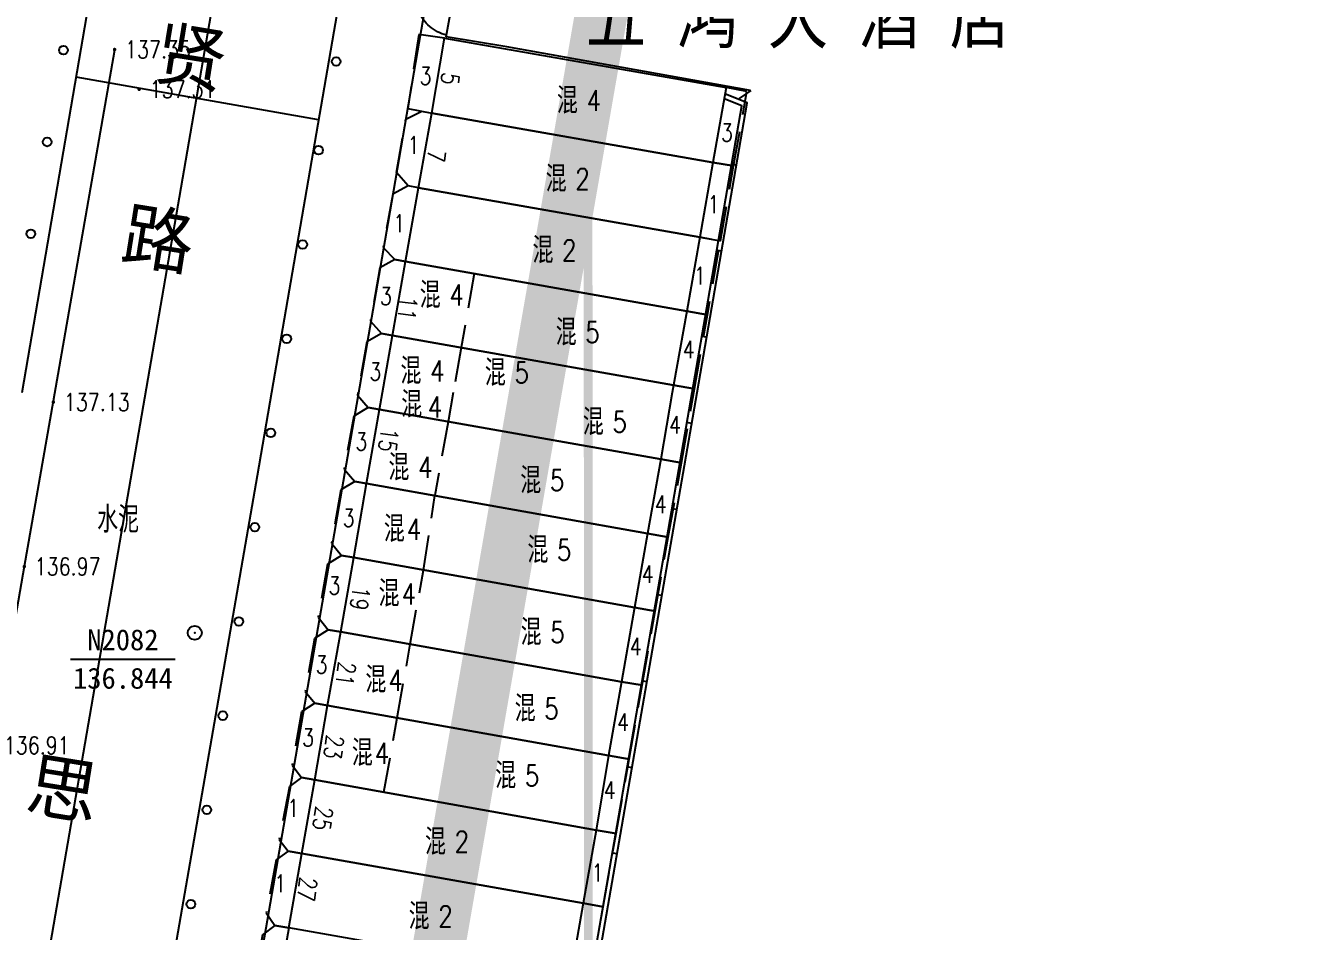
# Model space of a CAD drawing. Extents: x 529262 to 576451, y 2694391 to 2717535.
# Drawn here: x 563422 to 563495.1, y 2710721.7 to 2710773.6 of the extents above; entities that cross this region are included whole.
import ezdxf
from ezdxf.enums import TextEntityAlignment as Align
from ezdxf.xclip import XClip

# ---------------------------------------------------------------- set-up
doc = ezdxf.new("R2010")
doc.units = 0
doc.header["$XCLIPFRAME"] = 0
doc.linetypes.add('X5', pattern=[3, 2, -1])
for name, color, linetype in [('DLSS', 4, 'Continuous'), ('GCD', 8, 'Continuous'), ('JMD', 8, 'Continuous'), ('KZD', 8, 'Continuous'), ('PP-COM', 7, 'Continuous'), ('RD-中线', 40, 'Continuous'), ('RD-红线', 7, 'Continuous'), ('ZBTZ', 8, 'Continuous'), ('ZJ', 7, 'Continuous'), ('污水管径标注_W10-', 202, 'Continuous')]:
    doc.layers.add(name, color=color, linetype=linetype)
doc.styles.add('HZ', font='rs.shx', dxfattribs={"width": 0.8, "bigfont": 'hztxt.shx'})
doc.styles.add('等线体', font='simhei.ttf')
doc.linetypes.add('1161', pattern='A,0,[149,AAA.SHX,S=0.15,R=0,X=0,Y=0],-1.6', length=1.6)

# ---------------------------------------------------------------- blocks, each defined once
blk = doc.blocks.new('A$C19FD0107')
at = {"layer": 'RD-中线', "color": 8, "linetype": 'Continuous', "flags": 128}
blk.add_lwpolyline([(-7700.147, 15606.145), (-7604.059, 16159.91), (-7604.059, 16159.911), (-7596.391, 16204.105), (-7596.391, 16204.105), (-7583.798, 16276.681, 0.000297), (-7583.737, 16277.033), (-7578.344, 16308.335, -0.000153), (-7578.312, 16308.517), (-7563.369, 16394.933, -0.000362), (-7563.294, 16395.361), (-7551.506, 16462.95, -0.000187), (-7551.467, 16463.171), (-7534.022, 16562.75)], format="xyb", dxfattribs=at)
at = {"layer": 'RD-红线', "color": 8, "linetype": 'Continuous', "flags": 128}
blk.add_lwpolyline([(-7552.657, 16386.454), (-7553.511, 16381.517), (-7555.218, 16371.643), (-7565.259, 16313.577), (-7566.11, 16308.66)], dxfattribs=at)
blk = doc.blocks.new('GC200')
at = {"linetype": 'Continuous', "const_width": 0.2, "flags": 128}
blk.add_lwpolyline([(-0.1, 0, 1), (0.1, 0, 1)], format="xyb", close=True, dxfattribs=at)
blk = doc.blocks.new('gc170')
at = {"color": 8, "linetype": 'Continuous'}
blk.add_circle((0, 0), 0.5, dxfattribs=at)
blk = doc.blocks.new('gc117')
at = {"color": 8}
blk.add_circle((0, 0), 0.8, dxfattribs=at)
blk.add_point((0, 0), dxfattribs=at)

msp = doc.modelspace()

# ---------------------------------------------------------------- linework, layer by layer
at = {"const_width": 0.5}
msp.add_lwpolyline([(563606.548, 2710897.61), (563454.196, 2710897.56), (563454.418, 2710327.012), (563986.146, 2710327.13), (563986.081, 2710399.056), (564231.875, 2710399.045), (564231.655, 2710837.782), (563606.85, 2710834.954), (563606.548, 2710897.61)], dxfattribs=at)
at = {"layer": 'DLSS', "linetype": 'Continuous', "elevation": 137.239, "flags": 128}
msp.add_lwpolyline([(563421.841, 2710752.568), (563426.798, 2710781.393), (563426.889, 2710782.088), (563427.015, 2710783.831), (563427.144, 2710786.181), (563426.946, 2710788.117), (563426.545, 2710790.262), (563425.821, 2710791.947), (563425.246, 2710793.048), (563423.246, 2710796.041), (563421.941, 2710797.452), (563419.949, 2710799.4), (563418.087, 2710800.516), (563416.232, 2710801.529), (563412.801, 2710802.507), (563407.703, 2710803.399)], dxfattribs=at)
at = {"layer": 'DLSS', "linetype": 'Continuous'}
for points in [[(563453.932, 2710793.95), (563450.598, 2710792.621), (563447.825, 2710790.517), (563443.814, 2710786.683), (563441.906, 2710783.64), (563440.786, 2710779.535), (563436.118, 2710752.568)], [(563436.118, 2710752.568), (563435.293, 2710747.802), (563427.51, 2710703.042), (563427.412, 2710702.247), (563427.404, 2710701.073), (563427.86, 2710699.514), (563428.668, 2710697.668), (563430.553, 2710694.981), (563430.877, 2710695.209), (563432.008, 2710694.099), (563431.779, 2710693.938), (563433.768, 2710690.981), (563435.59, 2710688.907), (563437.997, 2710686.536), (563440.039, 2710684.955), (563442.173, 2710683.789)]]:
    msp.add_lwpolyline(points, dxfattribs=at)
at = {"layer": 'JMD', "linetype": 'Continuous'}
for p, q in [((563463.561, 2710769.853), (563462.903, 2710769.398)), ((563462.744, 2710765.579, 138.236), (563462.473, 2710765.626, 138.236)), ((563461.89, 2710760.652, 138.236), (563461.619, 2710760.699, 138.236)), ((563461.036, 2710755.726, 138.236), (563460.765, 2710755.773, 138.236)), ((563460.181, 2710750.799, 138.236), (563459.91, 2710750.846, 138.236)), ((563459.327, 2710745.873, 138.236), (563459.056, 2710745.92, 138.236)), ((563458.473, 2710740.946, 138.236), (563458.202, 2710740.993, 138.236)), ((563457.618, 2710736.02, 138.236), (563457.347, 2710736.067, 138.236)), ((563456.764, 2710731.093, 138.236), (563456.493, 2710731.14, 138.236)), ((563455.909, 2710726.167, 138.236), (563455.638, 2710726.214, 138.236))]:
    msp.add_line(p, q, dxfattribs=at)
at = {"layer": 'JMD', "linetype": 'X5', "elevation": 137.925, "flags": 128}
msp.add_lwpolyline([(563446.144, 2710773.017, -0.23416), (563444.534, 2710774.389), (563445.125, 2710777.583), (563446.246, 2710780.49), (563448.629, 2710783.239), (563450.734, 2710784.647), (563451.854, 2710785.181), (563454.875, 2710785.773), (563457.343, 2710785.736), (563461.763, 2710784.971), (563464.878, 2710784.476, -0.308753), (563465.729, 2710782.483)], format="xyb", dxfattribs=at)
at = {"layer": 'JMD', "linetype": 'Continuous', "elevation": 137.925, "flags": 128}
msp.add_lwpolyline([(563463.554, 2710769.854), (563449.595, 2710772.357), (563446.125, 2710772.912), (563446.66, 2710775.881), (563446.892, 2710777.237), (563447.168, 2710778.075), (563447.653, 2710779.164), (563448.344, 2710780.274), (563448.732, 2710780.769), (563449.502, 2710781.537), (563450.345, 2710782.23), (563451.533, 2710783.025), (563452.662, 2710783.488, -0.081971), (563457.629, 2710784.011), (563461.205, 2710783.376), (563461.684, 2710783.192), (563461.529, 2710782.299), (563465.389, 2710781.683)], format="xyb", dxfattribs=at)
at = {"layer": 'JMD', "linetype": 'X5'}
for points, elevation in [([(563446.023, 2710772.841), (563444.551, 2710773.058), (563443.926, 2710768.822), (563445.293, 2710768.561)], 137.678), ([(563461.391, 2710765.738), (563462.579, 2710765.529), (563463.33, 2710769.79), (563462.147, 2710770.012)], 137.457), ([(563460.644, 2710761.454), (563461.825, 2710761.246), (563462.579, 2710765.529), (563461.391, 2710765.738)], 137.527), ([(563444.541, 2710764.281), (563443.947, 2710764.386), (563443.062, 2710763.913), (563442.525, 2710760.867), (563443.186, 2710760.172), (563443.795, 2710760.065)], 137.457), ([(563443.795, 2710760.065), (563443.186, 2710760.172), (563442.319, 2710759.696), (563441.783, 2710756.651), (563442.424, 2710755.948), (563443.052, 2710755.837)], 137.523), ([(563459.141, 2710752.995), (563460.335, 2710752.785), (563461.079, 2710757.013), (563459.892, 2710757.222)], -525.258), ([(563443.052, 2710755.837), (563442.424, 2710755.948), (563441.575, 2710755.468), (563441.064, 2710752.568)], 137.523), ([(563458.404, 2710748.75), (563459.587, 2710748.542), (563460.335, 2710752.785), (563459.141, 2710752.995)], 137.531), ([(563460.296, 2710752.568), (563460.335, 2710752.785), (563459.141, 2710752.995)], 137.531), ([(563441.064, 2710752.568), (563441.039, 2710752.423), (563441.658, 2710751.705), (563442.313, 2710751.59)], 137.523), ([(563442.313, 2710751.59), (563441.658, 2710751.705), (563440.827, 2710751.223), (563440.291, 2710748.177), (563440.897, 2710747.484), (563441.571, 2710747.365)], 137.531), ([(563457.651, 2710744.508), (563458.84, 2710744.299), (563459.587, 2710748.542), (563458.404, 2710748.75)], 137.619), ([(563441.571, 2710747.365), (563440.897, 2710747.484), (563440.083, 2710746.998), (563439.565, 2710743.949), (563440.124, 2710743.239), (563440.831, 2710743.12)], 137.619), ([(563456.911, 2710740.261), (563458.092, 2710740.053), (563458.84, 2710744.299), (563457.651, 2710744.508)], 137.383), ([(563440.831, 2710743.12), (563440.124, 2710743.239), (563439.336, 2710742.754), (563438.8, 2710739.709), (563439.364, 2710738.991), (563440.085, 2710738.864)], 137.383), ([(563456.162, 2710736.02), (563457.345, 2710735.812), (563458.092, 2710740.053), (563456.911, 2710740.261)], 137.384), ([(563440.085, 2710738.864), (563439.364, 2710738.991), (563438.587, 2710738.499), (563438.051, 2710735.453), (563438.606, 2710734.792), (563439.338, 2710734.663)], 137.383), ([(563455.415, 2710731.792), (563456.6, 2710731.583), (563457.345, 2710735.812), (563456.162, 2710736.02)], 137.404), ([(563439.338, 2710734.663), (563438.606, 2710734.792), (563437.847, 2710734.297), (563437.311, 2710731.251), (563437.837, 2710730.533), (563438.596, 2710730.399)], 137.384), ([(563454.711, 2710727.533), (563455.852, 2710727.332), (563456.6, 2710731.583), (563455.415, 2710731.792)], 137.341), ([(563438.596, 2710730.399), (563437.837, 2710730.533), (563437.15, 2710730.025), (563436.56, 2710726.989), (563437.079, 2710726.331), (563437.861, 2710726.193)], 137.341), ([(563453.967, 2710723.343), (563455.113, 2710723.141), (563455.852, 2710727.332), (563454.711, 2710727.533)], 137.382), ([(563437.861, 2710726.193), (563437.079, 2710726.331), (563436.392, 2710725.823), (563435.82, 2710722.784), (563436.31, 2710722.07), (563437.115, 2710721.928)], 137.341), ([(563453.219, 2710719.102), (563454.37, 2710718.902), (563455.113, 2710723.141), (563453.967, 2710723.343)], 137.382), ([(563437.115, 2710721.928), (563436.31, 2710722.07), (563435.612, 2710721.531), (563435.064, 2710718.488), (563435.55, 2710717.855), (563436.377, 2710717.72)], 137.382)]:
    msp.add_lwpolyline(points, dxfattribs=dict(at, elevation=elevation))
at = {"layer": 'JMD', "linetype": 'Continuous', "flags": 128}
for points, elevation in [([(563445.293, 2710768.561), (563446.023, 2710772.841), (563462.147, 2710770.012), (563461.391, 2710765.738)], 137.468), ([(563444.541, 2710764.281), (563445.293, 2710768.561), (563461.391, 2710765.738), (563460.644, 2710761.454)], 137.457), ([(563443.795, 2710760.065), (563444.541, 2710764.281), (563460.644, 2710761.454), (563459.892, 2710757.222)], 137.527), ([(563443.052, 2710755.837), (563443.795, 2710760.065), (563459.892, 2710757.222), (563459.141, 2710752.995)], 137.523), ([(563441.571, 2710747.365), (563442.313, 2710751.59), (563458.404, 2710748.75), (563457.651, 2710744.508)], 137.722), ([(563440.831, 2710743.12), (563441.571, 2710747.365), (563457.651, 2710744.508), (563456.911, 2710740.261)], 137.619), ([(563440.085, 2710738.864), (563440.831, 2710743.12), (563456.911, 2710740.261), (563456.162, 2710736.02)], 137.383), ([(563439.338, 2710734.663), (563440.085, 2710738.864), (563456.162, 2710736.02), (563455.415, 2710731.792)], 137.384), ([(563438.596, 2710730.399), (563439.338, 2710734.663), (563455.415, 2710731.792), (563454.711, 2710727.533)], 137.404), ([(563437.861, 2710726.193), (563438.596, 2710730.399), (563454.711, 2710727.533), (563453.967, 2710723.343)], 137.341), ([(563437.115, 2710721.928), (563437.861, 2710726.193), (563453.967, 2710723.343), (563453.219, 2710719.102)], 137.382), ([(563437.115, 2710721.928), (563436.377, 2710717.72), (563452.465, 2710714.862), (563453.219, 2710719.102), (563437.115, 2710721.928)], 137.382)]:
    msp.add_lwpolyline(points, close=True, dxfattribs=dict(at, elevation=elevation))
for points, elevation in [([(563460.488, 2710752.568), (563463.364, 2710769.149), (563462.084, 2710769.656)], 138.236), ([(563460.209, 2710752.568), (563463.054, 2710768.976), (563462.035, 2710769.38)], 138.236), ([(563442.483, 2710752.568), (563443.052, 2710755.837), (563459.141, 2710752.995), (563459.067, 2710752.568)], 137.531), ([(563459.067, 2710752.568), (563458.404, 2710748.75), (563442.313, 2710751.59), (563442.483, 2710752.568)], 137.531), ([(563453.043, 2710705.82), (563452.13, 2710705.983), (563460.209, 2710752.568)], 138.236), ([(563479.141, 2710702.084), (563479.03, 2710701.454), (563452.448, 2710706.206), (563460.488, 2710752.568)], 138.236)]:
    msp.add_lwpolyline(points, dxfattribs=dict(at, elevation=elevation))
at = {"layer": 'JMD', "linetype": 'X5'}
msp.add_lwpolyline([(563444.541, 2710764.281), (563443.947, 2710764.386), (563443.28, 2710765.155), (563443.817, 2710768.201), (563444.72, 2710768.67)], dxfattribs=at)
at = {"layer": 'JMD', "linetype": 'X5', "elevation": 137.523, "flags": 128}
for points in [[(563459.892, 2710757.222), (563461.079, 2710757.013), (563461.825, 2710761.246), (563460.644, 2710761.454)], [(563447.727, 2710759.371), (563446.98, 2710755.143)], [(563446.98, 2710755.143), (563446.526, 2710752.568)], [(563446.526, 2710752.568), (563446.231, 2710750.898)], [(563446.231, 2710750.898), (563445.48, 2710746.67)]]:
    msp.add_lwpolyline(points, dxfattribs=at)
at = {"layer": 'JMD', "linetype": 'X5', "flags": 128}
for points in [[(563444.82, 2710742.411), (563445.48, 2710746.67)], [(563444.064, 2710738.16), (563444.82, 2710742.411)], [(563443.319, 2710733.952), (563444.064, 2710738.16)], [(563442.559, 2710729.694), (563443.319, 2710733.952)]]:
    msp.add_lwpolyline(points, dxfattribs=at)
at = {"layer": 'KZD', "linetype": 'Continuous'}
msp.add_line((563424.616, 2710737.309), (563430.616, 2710737.309), dxfattribs=at)
at = {"layer": 'PP-COM', "color": 8, "const_width": 3}
msp.add_lwpolyline([(563417.341, 2710556.693), (562978.055, 2710627.629), (563025.329, 2710860.726), (563456.913, 2710785.203), (563417.116, 2710556.733)], dxfattribs=at)
at = {"layer": 'ZBTZ', "linetype": '1161', "flags": 128}
msp.add_lwpolyline([(563438.815, 2710768.168), (563424.937, 2710770.612)], dxfattribs=at)
at = {"layer": '污水管径标注_W10-'}
msp.add_lwpolyline([(563396.027, 2710594.492), (563399.478, 2710614.192), (563401.203, 2710624.042), (563402.929, 2710633.892), (563406.38, 2710653.592), (563409.831, 2710673.292), (563411.625, 2710683.53), (563416.802, 2710713.08), (563420.185, 2710732.392), (563421.979, 2710742.63), (563423.636, 2710752.092), (563427.155, 2710772.18)], dxfattribs=at)

# ---------------------------------------------------------------- block references
at = {"layer": 'GCD', "linetype": 'Continuous'}
ref = msp.add_blockref('GC200', (563427.14, 2710772.194, 137.35), dxfattribs=dict(at, xscale=0.5, yscale=0.5, zscale=0.5))
ref.add_attrib('height', '137.35', dxfattribs={"linetype": 'Continuous', "height": 1, "style": 'HZ', "width": 0.8}).set_placement((563427.74, 2710772.194, 137.35), align=Align.MIDDLE_LEFT)
ref = msp.add_blockref('GC200', (563428.547, 2710769.921, 137.312), dxfattribs=dict(at, xscale=0.5, yscale=0.5, zscale=0.5))
ref.add_attrib('height', '137.31', dxfattribs={"linetype": 'Continuous', "height": 1, "style": 'HZ', "width": 0.8}).set_placement((563429.147, 2710769.921, 137.312), align=Align.MIDDLE_LEFT)
ref = msp.add_blockref('GC200', (563423.635, 2710752.015, 137.13), dxfattribs=dict(at, xscale=0.5, yscale=0.5, zscale=0.5))
ref.add_attrib('height', '137.13', dxfattribs={"linetype": 'Continuous', "height": 1, "style": 'HZ', "width": 0.8}).set_placement((563424.235, 2710752.015, 137.13), align=Align.MIDDLE_LEFT)
ref = msp.add_blockref('GC200', (563421.968, 2710742.609, 136.97), dxfattribs=dict(at, xscale=0.5, yscale=0.5, zscale=0.5))
ref.add_attrib('height', '136.97', dxfattribs={"linetype": 'Continuous', "height": 1, "style": 'HZ', "width": 0.8}).set_placement((563422.568, 2710742.609, 136.97), align=Align.MIDDLE_LEFT)
ref = msp.add_blockref('GC200', (563420.197, 2710732.374, 136.91), dxfattribs=dict(at, xscale=0.5, yscale=0.5, zscale=0.5))
ref.add_attrib('height', '136.91', dxfattribs={"linetype": 'Continuous', "height": 1, "style": 'HZ', "width": 0.8}).set_placement((563420.797, 2710732.374, 136.91), align=Align.MIDDLE_LEFT)
at = {"layer": 'KZD', "linetype": 'Continuous', "xscale": 0.5, "yscale": 0.5, "zscale": 0.5}
msp.add_blockref('gc117', (563431.727, 2710738.817, 136.844), dxfattribs=at)
at = {"layer": 'PP-COM'}
ref = msp.add_blockref('A$C19FD0107', (570997.993, 2694390.603), dxfattribs=at)
XClip(ref).set_block_clipping_path([(-9366.4383134884, 14428.6043910822), (-3328.4480743363, 17452.7484863754)])
at = {"layer": 'ZBTZ', "linetype": 'Continuous'}
for p, xscale, yscale, zscale, rotation in [((563424.208, 2710772.154), 0.5000000000558373, 0.5000000000558373, 0.5000000000558373, 79.94431430402375), ((563439.826, 2710771.505), 0.4999999998981632, 0.4999999998981632, 0.4999999998981632, 258.7879132076382), ((563423.277, 2710766.904), 0.5000000000558373, 0.5000000000558373, 0.5000000000558373, 79.94431430402375), ((563438.82, 2710766.429), 0.5000000002052585, 0.5000000002052585, 0.5000000002052585, 260.3824924688955), ((563422.346, 2710761.653), 0.5000000000558373, 0.5000000000558373, 0.5000000000558373, 79.94431430402375), ((563437.906, 2710761.037), 0.5000000002052585, 0.5000000002052585, 0.5000000002052585, 260.3824924688955), ((563436.992, 2710755.645), 0.5000000002052585, 0.5000000002052585, 0.5000000002052585, 260.3824924688955), ((563436.079, 2710750.253), 0.5000000002052585, 0.5000000002052585, 0.5000000002052585, 260.3824924688955), ((563435.165, 2710744.861), 0.5000000002052585, 0.5000000002052585, 0.5000000002052585, 260.3824924688955), ((563434.251, 2710739.469), 0.5000000002052585, 0.5000000002052585, 0.5000000002052585, 260.3824924688955), ((563433.338, 2710734.077), 0.5000000002052585, 0.5000000002052585, 0.5000000002052585, 260.3824924688955), ((563432.424, 2710728.685), 0.5000000002052585, 0.5000000002052585, 0.5000000002052585, 260.3824924688955), ((563431.51, 2710723.293), 0.5000000002052585, 0.5000000002052585, 0.5000000002052585, 260.3824924688955)]:
    msp.add_blockref('gc170', p, dxfattribs=dict(at, xscale=xscale, yscale=yscale, zscale=zscale, rotation=rotation))

# ---------------------------------------------------------------- texts
at = {"layer": 'JMD', "linetype": 'Continuous', "style": 'HZ', "width": 0.8}
for p in [(563453.659, 2710769.276), (563453.02, 2710764.791), (563452.261, 2710760.711), (563445.807, 2710758.146), (563453.591, 2710756.012), (563444.704, 2710753.801), (563449.536, 2710753.7), (563444.75, 2710751.887), (563455.144, 2710750.881), (563444.014, 2710748.285), (563451.562, 2710747.539), (563443.753, 2710744.766), (563451.973, 2710743.56), (563443.45, 2710741.065), (563451.585, 2710738.852), (563442.696, 2710736.134), (563451.245, 2710734.484), (563441.922, 2710731.947), (563450.128, 2710730.649), (563446.111, 2710726.862), (563445.173, 2710722.597)]:
    msp.add_text('混', height=1.5, dxfattribs=at).set_placement(p, align=Align.MIDDLE_RIGHT)
for s, p in [('4', (563454.159, 2710769.276)), ('2', (563453.52, 2710764.791)), ('2', (563452.761, 2710760.711)), ('4', (563446.307, 2710758.146)), ('5', (563454.091, 2710756.012)), ('4', (563445.204, 2710753.801)), ('5', (563450.036, 2710753.7)), ('4', (563445.072, 2710751.746)), ('5', (563455.644, 2710750.881)), ('4', (563444.514, 2710748.285)), ('5', (563452.062, 2710747.539)), ('4', (563443.87, 2710744.736)), ('5', (563452.473, 2710743.56)), ('4', (563443.567, 2710741.036)), ('5', (563452.085, 2710738.852)), ('4', (563442.813, 2710736.105)), ('5', (563451.745, 2710734.484)), ('4', (563442.039, 2710731.918)), ('5', (563450.628, 2710730.649)), ('2', (563446.611, 2710726.862)), ('2', (563445.673, 2710722.597))]:
    msp.add_text(s, height=1.2, dxfattribs=at).set_placement(p, align=Align.MIDDLE_LEFT)
at = {"layer": 'KZD', "linetype": 'Continuous', "style": '等线体'}
for s, p in [('N2082', (563427.616, 2710738.409)), ('136.844', (563427.616, 2710736.209))]:
    msp.add_text(s, height=1.2, dxfattribs=at).set_placement(p, align=Align.MIDDLE)
at = {"layer": 'ZJ', "color": 8, "linetype": 'Continuous'}
for s, height, style, width, p in [('五 鸿 大 酒 店', 3, '等线体', 0.85, (563466.265, 2710774.137)), ('3', 1, 'HZ', 0.8, (563444.944, 2710770.677)), ('3', 1, 'HZ', 0.8, (563462.199, 2710767.435)), ('1', 1, 'HZ', 0.8, (563444.25, 2710766.72)), ('1', 1, 'HZ', 0.8, (563461.422, 2710763.339)), ('1', 1, 'HZ', 0.8, (563443.432, 2710762.25)), ('1', 1, 'HZ', 0.8, (563460.645, 2710759.243)), ('3', 1, 'HZ', 0.8, (563442.673, 2710758.077)), ('4', 1, 'HZ', 0.8, (563460.01, 2710755.03)), ('3', 1, 'HZ', 0.8, (563442.069, 2710753.763)), ('4', 1, 'HZ', 0.8, (563459.229, 2710750.714)), ('3', 1, 'HZ', 0.8, (563441.267, 2710749.756)), ('水泥', 1.5, 'HZ', 0.8, (563427.341, 2710745.377)), ('4', 1, 'HZ', 0.8, (563458.413, 2710746.166)), ('3', 1, 'HZ', 0.8, (563440.543, 2710745.384)), ('4', 1, 'HZ', 0.8, (563457.656, 2710742.177)), ('3', 1, 'HZ', 0.8, (563439.726, 2710741.512)), ('4', 1, 'HZ', 0.8, (563456.978, 2710738.035)), ('3', 1, 'HZ', 0.8, (563438.994, 2710736.995)), ('4', 1, 'HZ', 0.8, (563456.256, 2710733.703)), ('3', 1, 'HZ', 0.8, (563438.22, 2710732.823)), ('4', 1, 'HZ', 0.8, (563455.493, 2710729.817)), ('1', 1, 'HZ', 0.8, (563437.359, 2710728.779)), ('1', 1, 'HZ', 0.8, (563436.628, 2710724.477)), ('1', 1, 'HZ', 0.8, (563454.783, 2710725.088))]:
    msp.add_text(s, height=height, dxfattribs=dict(at, style=style, width=width)).set_placement(p, align=Align.MIDDLE)
at = {"layer": 'ZJ', "color": 8, "linetype": 'Continuous', "style": '等线体'}
for s, p in [('贤', (563431.512, 2710771.793)), ('路', (563429.657, 2710761.418)), ('思', (563424.202, 2710729.904))]:
    msp.add_text(s, height=3, rotation=350.9163, dxfattribs=at).set_placement(p, align=Align.MIDDLE)
at = {"layer": 'ZJ', "color": 8, "linetype": 'Continuous', "style": 'HZ', "width": 0.8}
for s, rotation, p in [('5', 262.70061, (563446.348, 2710770.519)), ('7', 262.70061, (563445.565, 2710766.102)), ('11', 262.70061, (563443.91, 2710757.396)), ('15', 262.70061, (563442.821, 2710749.851)), ('19', 261.89415, (563441.192, 2710740.79)), ('21', 261.89415, (563440.373, 2710736.469)), ('23', 261.89415, (563439.693, 2710732.278)), ('25', 261.89415, (563439.065, 2710728.193)), ('27', 261.89415, (563438.165, 2710724.143))]:
    msp.add_text(s, height=1, rotation=rotation, dxfattribs=at).set_placement(p, align=Align.MIDDLE)

doc.saveas('drawing.dxf')
